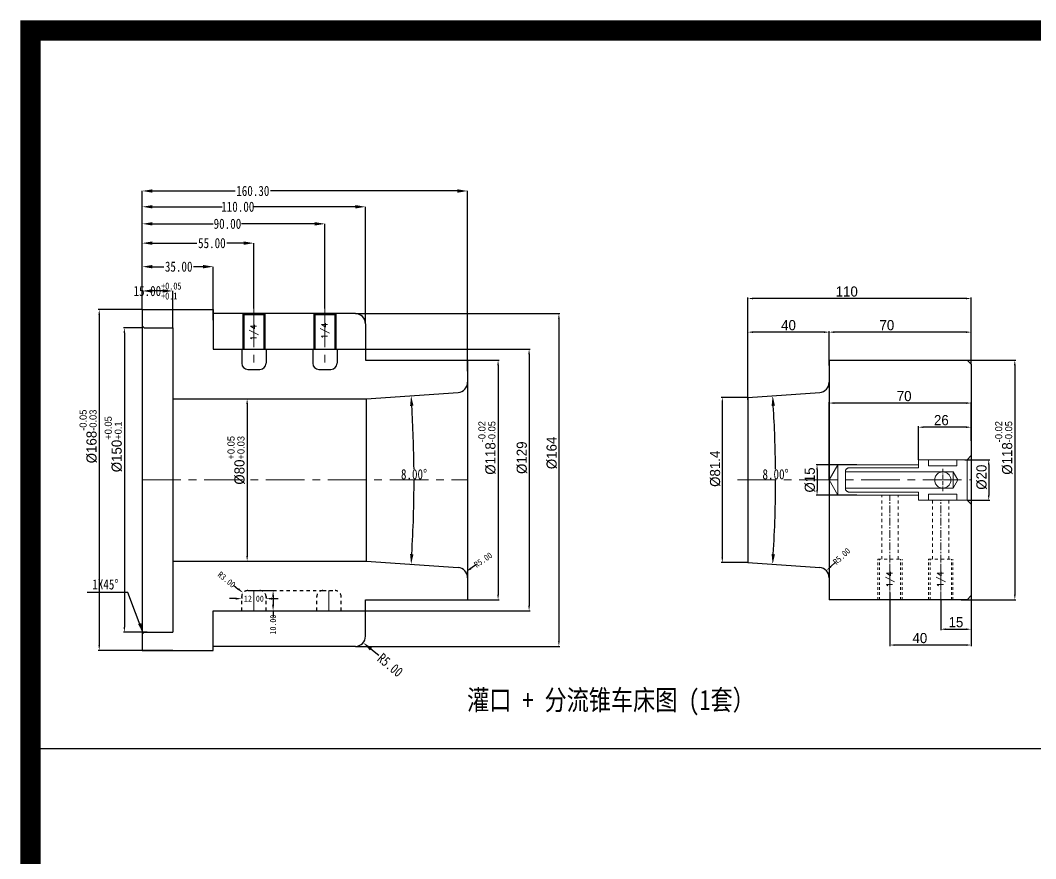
# Model space of a CAD drawing. Header units: millimetres. Extents: x 1937 to 4271, y -9032 to 1737.
# Drawn here: x 2487 to 2987, y 871 to 1284 of the extents above; entities that cross this region are included whole.
import ezdxf
from ezdxf.enums import TextEntityAlignment as Align

# ---------------------------------------------------------------- set-up
doc = ezdxf.new("R2010")
doc.units = ezdxf.units.MM
doc.header["$LTSCALE"] = 16.335
doc.header["$PDMODE"] = 3
doc.header["$PDSIZE"] = 0.3125
for name, pattern in [('CENTER', [0.6, 0.375, -0.075, 0.075, -0.075]), ('HIDDEN', [0.2, 0.1, -0.1]), ('HIDDENX2', [0.75, 0.5, -0.25])]:
    doc.linetypes.add(name, pattern=pattern)
doc.layers.get('0').update_dxf_attribs({"linetype": 'CONTINUOUS'})
doc.layers.get('Defpoints').update_dxf_attribs({"linetype": 'CONTINUOUS'})
for name, color, linetype, lineweight in [('cool', 153, 'HIDDEN', 9), ('moldbase', 7, 'CONTINUOUS', 20), ('screw', 33, 'CONTINUOUS', 13), ('虚线', 6, 'HIDDENX2', 13)]:
    doc.layers.add(name, color=color, linetype=linetype, lineweight=lineweight)
doc.layers.add('DEFAULT_2', color=8, linetype='HIDDEN')
doc.styles.add('frame', font='PMingLiU.ttf')
doc.styles.get("Standard").update_dxf_attribs({"font": 'txt', "width": 0.8})
doc.styles.add('TXT', font='txt.shx', dxfattribs={"bigfont": 'gbcbig.shx'})
doc.dimstyles.new('ISO-25', dxfattribs={"dimtxt": 3.5, "dimasz": 2.5, "dimexe": 0.5, "dimexo": 0, "dimtad": 1, "dimdsep": 46, "dimtxsty": 'frame', "dimcen": 0.09, "dimclrd": 256, "dimclre": 256, "dimclrt": 256, "dimadec": 0, "dimazin": 0, "dimtfac": 1, "dimtmove": 0, "dimatfit": 3, "dimfxl": 0, "dimarcsym": 0})
doc.dimstyles.get("Standard").update_dxf_attribs({"dimtxt": 0.15625, "dimasz": 0.1875, "dimexe": 0.125, "dimexo": 0.0625, "dimtad": 0, "dimtih": 1, "dimtoh": 1, "dimdsep": 46, "dimtxsty": 'Standard', "dimcen": 0.09, "dimadec": 0, "dimazin": 0, "dimtp": 0.01, "dimtm": 0.01, "dimtfac": 1, "dimtofl": 0, "dimtmove": 0, "dimatfit": 3, "dimfxl": 0, "dimtolj": 1, "dimarcsym": 0})
doc.dimstyles.new('STANDARD$0', dxfattribs={"dimscale": 2, "dimtxt": 3, "dimasz": 3, "dimexe": 1.25, "dimexo": 0.625, "dimgap": 0.5, "dimtad": 0, "dimdsep": 46, "dimlunit": 6, "dimtxsty": 'Standard', "dimblk": 'CLOSEDBLANK', "dimcen": 0, "dimclrt": 2, "dimazin": 2, "dimtfac": 2, "dimtmove": 1, "dimatfit": 3, "dimfxl": 0, "dimtolj": 1, "dimtzin": 0, "dimarcsym": 0})

# ---------------------------------------------------------------- blocks, each defined once
blk = doc.blocks.new('*D289')
at = {"lineweight": -2}
for p, q in [((2706.98, 1116.59), (2722.51, 1116.59)), ((2722.01, 1114.09), (2722.01, 1001.09)), ((2706.98, 998.59), (2722.51, 998.59))]:
    blk.add_line(p, q, dxfattribs=at)
for points in [[(2721.59, 1114.09), (2722.43, 1114.09), (2722.01, 1116.59)], [(2721.59, 1001.09), (2722.43, 1001.09), (2722.01, 998.59)]]:
    blk.add_solid(points)
at = {"layer": 'Defpoints', "color": 0}
for p in [(2706.98, 1116.59), (2706.98, 998.59), (2722.01, 998.59)]:
    blk.add_point(p, dxfattribs=at)
at = {"lineweight": 0, "insert": (2716.6, 1073.4), "char_height": 5, "attachment_point": 5, "rotation": 90, "style": 'frame'}
blk.add_mtext('%%C118{\\H0.7x;\\S-0.02^ -0.05;}', dxfattribs=at)
blk = doc.blocks.new('*D290')
at = {"lineweight": -2}
for p, q in [((2577.78, 1097.59), (2598.85, 1097.59)), ((2598.35, 1095.09), (2598.35, 1020.09)), ((2577.78, 1017.59), (2598.85, 1017.59))]:
    blk.add_line(p, q, dxfattribs=at)
for points in [[(2597.94, 1095.09), (2598.77, 1095.09), (2598.35, 1097.59)], [(2597.94, 1020.09), (2598.77, 1020.09), (2598.35, 1017.59)]]:
    blk.add_solid(points)
at = {"layer": 'Defpoints', "color": 0}
for p in [(2577.78, 1097.59), (2577.78, 1017.59), (2598.35, 1017.59)]:
    blk.add_point(p, dxfattribs=at)
at = {"lineweight": 0, "insert": (2592.95, 1067.27), "char_height": 5, "attachment_point": 5, "rotation": 90, "style": 'frame'}
blk.add_mtext('%%C80{\\H0.7x;\\S+0.05^ +0.03;}', dxfattribs=at)
blk = doc.blocks.new('*D314')
at = {"color": 4, "lineweight": -2}
for start, end in [(0.50798, 3.51904), (356.48096, 0.02702)]:
    blk.add_arc((2084.95, 1057.59), 595.65, start, end, dxfattribs=at)
at = {"color": 4}
for points in [[(2678.64, 1094.09), (2680.31, 1094.2), (2679.15, 1099.14)], [(2680.31, 1020.97), (2678.64, 1021.08), (2679.15, 1016.04)]]:
    blk.add_solid(points, dxfattribs=at)
at = {"layer": 'Defpoints', "color": 0}
for p in [(2702.33, 1100.76), (2656.98, 1097.59), (2680.44, 1043.73), (2656.98, 1017.59), (2702.33, 1014.42)]:
    blk.add_point(p, dxfattribs=at)
at = {"color": 6, "insert": (2680.59, 1060.37), "char_height": 5, "attachment_point": 5}
blk.add_mtext('\\A1;8.00°', dxfattribs=at)
blk = doc.blocks.new('*D291')
at = {"color": 4, "lineweight": -2}
for p, q in [((2546.68, 1141.59), (2546.68, 1162.72)), ((2551.68, 1162.72), (2557.28, 1162.72)), ((2576.68, 1162.72), (2571.95, 1162.72)), ((2581.68, 1136.39), (2581.68, 1162.72))]:
    blk.add_line(p, q, dxfattribs=at)
at = {"color": 4}
for points in [[(2551.68, 1163.55), (2551.68, 1161.88), (2546.68, 1162.72)], [(2576.68, 1163.55), (2576.68, 1161.88), (2581.68, 1162.72)]]:
    blk.add_solid(points, dxfattribs=at)
at = {"layer": 'Defpoints', "color": 0}
for p in [(2581.68, 1162.72), (2546.68, 1141.59), (2581.68, 1136.39)]:
    blk.add_point(p, dxfattribs=at)
at = {"color": 6, "insert": (2564.62, 1162.72), "char_height": 5, "attachment_point": 5}
blk.add_mtext('\\A1;35.00', dxfattribs=at)
blk = doc.blocks.new('*D315')
at = {"color": 4, "lineweight": -2}
for p, q in [((2546.68, 1141.59), (2546.68, 1174.32)), ((2551.68, 1174.32), (2573.63, 1174.32)), ((2596.68, 1174.32), (2588.3, 1174.32)), ((2601.68, 1142.09), (2601.68, 1174.32))]:
    blk.add_line(p, q, dxfattribs=at)
at = {"color": 4}
for points in [[(2551.68, 1175.16), (2551.68, 1173.49), (2546.68, 1174.32)], [(2596.68, 1175.16), (2596.68, 1173.49), (2601.68, 1174.32)]]:
    blk.add_solid(points, dxfattribs=at)
at = {"layer": 'Defpoints', "color": 0}
for p in [(2601.68, 1174.32), (2546.68, 1141.59), (2601.68, 1142.09)]:
    blk.add_point(p, dxfattribs=at)
at = {"color": 6, "insert": (2580.97, 1174.32), "char_height": 5, "attachment_point": 5}
blk.add_mtext('\\A1;55.00', dxfattribs=at)
blk = doc.blocks.new('*D316')
at = {"color": 4, "lineweight": -2}
for p, q in [((2546.68, 1141.59), (2546.68, 1183.84)), ((2551.68, 1183.84), (2581.64, 1183.84)), ((2631.68, 1183.84), (2595.64, 1183.84)), ((2636.68, 1142.09), (2636.68, 1183.84))]:
    blk.add_line(p, q, dxfattribs=at)
at = {"color": 4}
for points in [[(2551.68, 1184.68), (2551.68, 1183.01), (2546.68, 1183.84)], [(2631.68, 1184.68), (2631.68, 1183.01), (2636.68, 1183.84)]]:
    blk.add_solid(points, dxfattribs=at)
at = {"layer": 'Defpoints', "color": 0}
for p in [(2636.68, 1183.84), (2546.68, 1141.59), (2636.68, 1142.09)]:
    blk.add_point(p, dxfattribs=at)
at = {"color": 6, "insert": (2588.64, 1183.84), "char_height": 5, "attachment_point": 5}
blk.add_mtext('\\A1;90.00', dxfattribs=at)
blk = doc.blocks.new('*D317')
at = {"color": 4, "lineweight": -2}
for p, q in [((2546.68, 1141.59), (2546.68, 1192.24)), ((2551.68, 1192.24), (2586.07, 1192.24)), ((2651.68, 1192.24), (2601.4, 1192.24)), ((2656.68, 1134.59), (2656.68, 1192.24))]:
    blk.add_line(p, q, dxfattribs=at)
at = {"color": 4}
for points in [[(2551.68, 1193.08), (2551.68, 1191.41), (2546.68, 1192.24)], [(2651.68, 1193.08), (2651.68, 1191.41), (2656.68, 1192.24)]]:
    blk.add_solid(points, dxfattribs=at)
at = {"layer": 'Defpoints', "color": 0}
for p in [(2656.68, 1192.24), (2546.68, 1141.59), (2656.68, 1134.59)]:
    blk.add_point(p, dxfattribs=at)
at = {"color": 6, "insert": (2593.74, 1192.24), "char_height": 5, "attachment_point": 5}
blk.add_mtext('\\A1;110.00', dxfattribs=at)
blk = doc.blocks.new('*D318')
at = {"color": 4, "lineweight": -2}
for p, q in [((2546.68, 1141.59), (2546.68, 1200.03)), ((2551.68, 1200.03), (2592.48, 1200.03)), ((2701.98, 1200.03), (2609.81, 1200.03)), ((2706.98, 1111.29), (2706.98, 1200.03))]:
    blk.add_line(p, q, dxfattribs=at)
at = {"color": 4}
for points in [[(2551.68, 1200.86), (2551.68, 1199.19), (2546.68, 1200.03)], [(2701.98, 1200.86), (2701.98, 1199.19), (2706.98, 1200.03)]]:
    blk.add_solid(points, dxfattribs=at)
at = {"layer": 'Defpoints', "color": 0}
for p in [(2706.98, 1200.03), (2546.68, 1141.59), (2706.98, 1111.29)]:
    blk.add_point(p, dxfattribs=at)
at = {"color": 6, "insert": (2601.15, 1200.03), "char_height": 5, "attachment_point": 5}
blk.add_mtext('\\A1;160.30', dxfattribs=at)
blk = doc.blocks.new('*D294')
at = {"lineweight": -2}
for p, q in [((2885.12, 1114.09), (2885.12, 1130.96)), ((2955.12, 1119.59), (2955.12, 1130.96)), ((2952.62, 1130.46), (2887.62, 1130.46))]:
    blk.add_line(p, q, dxfattribs=at)
for points in [[(2887.62, 1130.87), (2887.62, 1130.04), (2885.12, 1130.46)], [(2952.62, 1130.87), (2952.62, 1130.04), (2955.12, 1130.46)]]:
    blk.add_solid(points)
at = {"layer": 'Defpoints', "color": 0}
for p in [(2885.12, 1130.46), (2955.12, 1119.59), (2885.12, 1114.09)]:
    blk.add_point(p, dxfattribs=at)
at = {"lineweight": 0, "insert": (2913.58, 1133.86), "char_height": 5, "attachment_point": 5, "style": 'frame'}
blk.add_mtext('70', dxfattribs=at)
blk = doc.blocks.new('*D295')
at = {"lineweight": -2}
for p, q in [((2845.12, 1097.02), (2845.12, 1147.53)), ((2952.62, 1147.03), (2847.62, 1147.03)), ((2955.12, 1114.59), (2955.12, 1147.53))]:
    blk.add_line(p, q, dxfattribs=at)
for points in [[(2847.62, 1147.45), (2847.62, 1146.62), (2845.12, 1147.03)], [(2952.62, 1147.45), (2952.62, 1146.62), (2955.12, 1147.03)]]:
    blk.add_solid(points)
at = {"layer": 'Defpoints', "color": 0}
for p in [(2845.12, 1147.03), (2955.12, 1114.59), (2845.12, 1097.02)]:
    blk.add_point(p, dxfattribs=at)
at = {"lineweight": 0, "insert": (2893.82, 1150.44), "char_height": 5, "attachment_point": 5, "style": 'frame'}
blk.add_mtext('110', dxfattribs=at)
blk = doc.blocks.new('*D296')
at = {"lineweight": -2}
for p, q in [((2845.12, 1097.02), (2845.12, 1130.96)), ((2885.12, 1114.48), (2885.12, 1130.96)), ((2882.62, 1130.46), (2847.62, 1130.46))]:
    blk.add_line(p, q, dxfattribs=at)
for points in [[(2847.62, 1130.87), (2847.62, 1130.04), (2845.12, 1130.46)], [(2882.62, 1130.87), (2882.62, 1130.04), (2885.12, 1130.46)]]:
    blk.add_solid(points)
at = {"layer": 'Defpoints', "color": 0}
for p in [(2845.12, 1130.46), (2885.12, 1114.48), (2845.12, 1097.02)]:
    blk.add_point(p, dxfattribs=at)
at = {"lineweight": 0, "insert": (2865.12, 1133.86), "char_height": 5, "attachment_point": 5, "style": 'frame'}
blk.add_mtext('40', dxfattribs=at)
blk = doc.blocks.new('*D297')
at = {"lineweight": -2}
for p, q in [((2953.12, 1116.59), (2977.13, 1116.59)), ((2976.63, 1114.09), (2976.63, 1001.09)), ((2950.12, 998.59), (2977.13, 998.59))]:
    blk.add_line(p, q, dxfattribs=at)
for points in [[(2976.21, 1114.09), (2977.05, 1114.09), (2976.63, 1116.59)], [(2976.21, 1001.09), (2977.05, 1001.09), (2976.63, 998.59)]]:
    blk.add_solid(points)
at = {"layer": 'Defpoints', "color": 0}
for p in [(2953.12, 1116.59), (2950.12, 998.59), (2976.63, 998.59)]:
    blk.add_point(p, dxfattribs=at)
at = {"lineweight": 0, "insert": (2971.22, 1073.4), "char_height": 5, "attachment_point": 5, "rotation": 90, "style": 'frame'}
blk.add_mtext('%%C118{\\H0.7x;\\S-0.02^ -0.05;}', dxfattribs=at)
blk = doc.blocks.new('*D298')
at = {"lineweight": -2}
for p, q in [((2955.12, 1002.55), (2955.12, 983.53)), ((2940.12, 998.59), (2940.12, 983.53)), ((2942.62, 984.03), (2952.62, 984.03))]:
    blk.add_line(p, q, dxfattribs=at)
for points in [[(2942.62, 984.44), (2942.62, 983.61), (2940.12, 984.03)], [(2952.62, 984.44), (2952.62, 983.61), (2955.12, 984.03)]]:
    blk.add_solid(points)
at = {"layer": 'Defpoints', "color": 0}
for p in [(2955.12, 1002.55), (2940.12, 998.59), (2955.12, 984.03)]:
    blk.add_point(p, dxfattribs=at)
at = {"lineweight": 0, "insert": (2947.62, 987.48), "char_height": 5, "attachment_point": 5, "style": 'frame'}
blk.add_mtext('15', dxfattribs=at)
blk = doc.blocks.new('*D299')
at = {"lineweight": -2}
for p, q in [((2915.12, 1002.09), (2915.12, 975.74)), ((2955.12, 1004.91), (2955.12, 975.74)), ((2952.62, 976.24), (2917.62, 976.24))]:
    blk.add_line(p, q, dxfattribs=at)
for points in [[(2917.62, 976.65), (2917.62, 975.82), (2915.12, 976.24)], [(2952.62, 976.65), (2952.62, 975.82), (2955.12, 976.24)]]:
    blk.add_solid(points)
at = {"layer": 'Defpoints', "color": 0}
for p in [(2915.12, 1002.09), (2955.12, 1004.91), (2915.12, 976.24)]:
    blk.add_point(p, dxfattribs=at)
at = {"lineweight": 0, "insert": (2929.85, 979.64), "char_height": 5, "attachment_point": 5, "style": 'frame'}
blk.add_mtext('40', dxfattribs=at)
blk = doc.blocks.new('*D329')
at = {"lineweight": -2}
for p, q in [((2845.12, 1098.29), (2832, 1098.29)), ((2832.5, 1095.79), (2832.5, 1019.39)), ((2845.12, 1016.89), (2832, 1016.89))]:
    blk.add_line(p, q, dxfattribs=at)
for points in [[(2832.09, 1095.79), (2832.92, 1095.79), (2832.5, 1098.29)], [(2832.09, 1019.39), (2832.92, 1019.39), (2832.5, 1016.89)]]:
    blk.add_solid(points)
at = {"layer": 'Defpoints', "color": 0}
for p in [(2845.12, 1098.29), (2832.5, 1016.89), (2845.12, 1016.89)]:
    blk.add_point(p, dxfattribs=at)
at = {"lineweight": 0, "insert": (2829.01, 1063.1), "char_height": 5, "attachment_point": 5, "rotation": 90, "style": 'frame'}
blk.add_mtext('%%c81.4', dxfattribs=at)
blk = doc.blocks.new('*D330')
at = {"color": 4, "lineweight": -2}
for start, end in [(0.50798, 3.51904), (356.48096, 0.02702)]:
    blk.add_arc((2263.1, 1057.59), 595.65, start, end, dxfattribs=at)
at = {"color": 4}
for points in [[(2856.79, 1094.09), (2858.45, 1094.2), (2857.29, 1099.14)], [(2858.45, 1020.97), (2856.79, 1021.08), (2857.29, 1016.04)]]:
    blk.add_solid(points, dxfattribs=at)
at = {"layer": 'Defpoints', "color": 0}
for p in [(2880.47, 1100.76), (2845.12, 1098.29), (2858.58, 1043.73), (2845.12, 1016.89), (2880.47, 1014.42)]:
    blk.add_point(p, dxfattribs=at)
at = {"color": 6, "insert": (2858.74, 1060.37), "char_height": 5, "attachment_point": 5}
blk.add_mtext('\\A1;8.00°', dxfattribs=at)
blk = doc.blocks.new('*D331')
at = {"color": 3, "lineweight": -2}
blk.add_line((2888.12, 1016.98), (2885.94, 1014.92), dxfattribs=at)
at = {"color": 3}
blk.add_solid([(2885.6, 1015.29), (2886.28, 1014.56), (2883.76, 1012.86)], dxfattribs=at)
at = {"layer": 'Defpoints', "color": 0}
for p in [(2883.76, 1012.86), (2880.12, 1009.43)]:
    blk.add_point(p, dxfattribs=at)
at = {"color": 6, "insert": (2891.32, 1020), "char_height": 3, "attachment_point": 5, "rotation": 43.3658}
blk.add_mtext('\\A1;R5.00', dxfattribs=at)
blk = doc.blocks.new('*D332')
at = {"color": 3, "lineweight": -2}
blk.add_line((2711.02, 1015.69), (2708.56, 1013.98), dxfattribs=at)
at = {"color": 3}
blk.add_solid([(2708.27, 1014.39), (2708.84, 1013.57), (2706.09, 1012.27)], dxfattribs=at)
at = {"layer": 'Defpoints', "color": 0}
for p in [(2706.09, 1012.27), (2701.98, 1009.43)]:
    blk.add_point(p, dxfattribs=at)
at = {"color": 6, "insert": (2714.64, 1018.19), "char_height": 3, "attachment_point": 5, "rotation": 34.6629}
blk.add_mtext('\\A1;R5.00', dxfattribs=at)
blk = doc.blocks.new('*D333')
at = {"lineweight": -2}
for p, q in [((2952.04, 1067.59), (2964.27, 1067.59)), ((2963.77, 1065.09), (2963.77, 1050.09)), ((2953.12, 1047.59), (2964.27, 1047.59))]:
    blk.add_line(p, q, dxfattribs=at)
for points in [[(2963.36, 1065.09), (2964.19, 1065.09), (2963.77, 1067.59)], [(2963.36, 1050.09), (2964.19, 1050.09), (2963.77, 1047.59)]]:
    blk.add_solid(points)
at = {"layer": 'Defpoints', "color": 0}
for p in [(2952.04, 1067.59), (2953.12, 1047.59), (2963.77, 1047.59)]:
    blk.add_point(p, dxfattribs=at)
at = {"lineweight": 0, "insert": (2960.28, 1058.97), "char_height": 5, "attachment_point": 5, "rotation": 90, "style": 'frame'}
blk.add_mtext('%%c20', dxfattribs=at)
blk = doc.blocks.new('*D334')
at = {"lineweight": -2}
for p, q in [((2929.12, 1067.59), (2929.12, 1084.1)), ((2952.62, 1083.6), (2931.62, 1083.6)), ((2955.12, 1076.86), (2955.12, 1084.1))]:
    blk.add_line(p, q, dxfattribs=at)
for points in [[(2931.62, 1084.02), (2931.62, 1083.19), (2929.12, 1083.6)], [(2952.62, 1084.02), (2952.62, 1083.19), (2955.12, 1083.6)]]:
    blk.add_solid(points)
at = {"layer": 'Defpoints', "color": 0}
for p in [(2929.12, 1083.6), (2955.12, 1076.86), (2929.12, 1067.59)]:
    blk.add_point(p, dxfattribs=at)
at = {"lineweight": 0, "insert": (2940.44, 1087.05), "char_height": 5, "attachment_point": 5, "style": 'frame'}
blk.add_mtext('26', dxfattribs=at)
blk = doc.blocks.new('*D335')
at = {"lineweight": -2}
for p, q in [((2885.12, 1057.59), (2885.12, 1096)), ((2955.12, 1076.86), (2955.12, 1096)), ((2952.62, 1095.5), (2887.62, 1095.5))]:
    blk.add_line(p, q, dxfattribs=at)
for points in [[(2887.62, 1095.92), (2887.62, 1095.08), (2885.12, 1095.5)], [(2952.62, 1095.92), (2952.62, 1095.08), (2955.12, 1095.5)]]:
    blk.add_solid(points)
at = {"layer": 'Defpoints', "color": 0}
for p in [(2885.12, 1095.5), (2955.12, 1076.86), (2885.12, 1057.59)]:
    blk.add_point(p, dxfattribs=at)
at = {"lineweight": 0, "insert": (2922.12, 1098.91), "char_height": 5, "attachment_point": 5, "style": 'frame'}
blk.add_mtext('70', dxfattribs=at)
blk = doc.blocks.new('*D336')
at = {"lineweight": -2}
for p, q in [((2898.76, 1065.09), (2878.69, 1065.09)), ((2879.19, 1062.59), (2879.19, 1052.59)), ((2898.76, 1050.09), (2878.69, 1050.09))]:
    blk.add_line(p, q, dxfattribs=at)
for points in [[(2878.77, 1062.59), (2879.61, 1062.59), (2879.19, 1065.09)], [(2878.77, 1052.59), (2879.61, 1052.59), (2879.19, 1050.09)]]:
    blk.add_solid(points)
at = {"layer": 'Defpoints', "color": 0}
for p in [(2898.76, 1065.09), (2879.19, 1050.09), (2898.76, 1050.09)]:
    blk.add_point(p, dxfattribs=at)
at = {"lineweight": 0, "insert": (2875.69, 1057.59), "char_height": 5, "attachment_point": 5, "rotation": 90, "style": 'frame'}
blk.add_mtext('%%c15', dxfattribs=at)
blk = doc.blocks.new('*D300')
at = {"lineweight": -2}
for p, q in [((2546.68, 1141.59), (2524.97, 1141.59)), ((2525.47, 1139.09), (2525.47, 976.09)), ((2561.68, 973.59), (2524.97, 973.59))]:
    blk.add_line(p, q, dxfattribs=at)
for points in [[(2525.05, 1139.09), (2525.88, 1139.09), (2525.47, 1141.59)], [(2525.05, 976.09), (2525.88, 976.09), (2525.47, 973.59)]]:
    blk.add_solid(points)
at = {"layer": 'Defpoints', "color": 0}
for p in [(2546.68, 1141.59), (2525.47, 973.59), (2561.68, 973.59)]:
    blk.add_point(p, dxfattribs=at)
at = {"lineweight": 0, "insert": (2520.06, 1079.04), "char_height": 5, "attachment_point": 5, "rotation": 90, "style": 'frame'}
blk.add_mtext('%%C168{\\H0.7x;\\S-0.05^ -0.03;}', dxfattribs=at)
blk = doc.blocks.new('*D301')
at = {"color": 3, "linetype": 'Continuous', "lineweight": -2}
for p, q in [((2592.68, 999.09), (2589.68, 999.09)), ((2595.68, 999.59), (2595.68, 999.09)), ((2607.68, 1000.09), (2607.68, 999.09)), ((2610.68, 999.09), (2613.68, 999.09))]:
    blk.add_line(p, q, dxfattribs=at)
at = {"color": 3}
for points in [[(2592.68, 999.59), (2592.68, 998.59), (2595.68, 999.09)], [(2610.68, 999.59), (2610.68, 998.59), (2607.68, 999.09)]]:
    blk.add_solid(points, dxfattribs=at)
at = {"layer": 'Defpoints', "color": 0}
for p in [(2595.68, 999.59), (2595.68, 999.09), (2607.68, 1000.09)]:
    blk.add_point(p, dxfattribs=at)
at = {"color": 6, "insert": (2601.68, 999.09), "char_height": 3, "attachment_point": 5}
blk.add_mtext('\\A1;12.00', dxfattribs=at)
blk = doc.blocks.new('*D337')
at = {"color": 3, "linetype": 'Continuous', "lineweight": -2}
for p, q in [((2599.84, 1003.09), (2611.15, 1003.09)), ((2611.15, 1000.09), (2611.15, 996.09)), ((2599.84, 993.09), (2611.15, 993.09)), ((2611.15, 993.09), (2611.15, 990.09))]:
    blk.add_line(p, q, dxfattribs=at)
at = {"color": 3}
for points in [[(2610.65, 1000.09), (2611.65, 1000.09), (2611.15, 1003.09)], [(2610.65, 996.09), (2611.65, 996.09), (2611.15, 993.09)]]:
    blk.add_solid(points, dxfattribs=at)
at = {"layer": 'Defpoints', "color": 0}
for p in [(2599.84, 1003.09), (2599.84, 993.09), (2611.15, 993.09)]:
    blk.add_point(p, dxfattribs=at)
at = {"color": 6, "insert": (2611.15, 986.29), "char_height": 3, "attachment_point": 5, "rotation": 90}
blk.add_mtext('\\A1;10.00', dxfattribs=at)
blk = doc.blocks.new('*D338')
at = {"color": 3, "linetype": 'Continuous', "lineweight": -2}
blk.add_line((2591.66, 1005.73), (2594, 1003.85), dxfattribs=at)
at = {"color": 3}
blk.add_solid([(2594.32, 1004.24), (2593.69, 1003.46), (2596.34, 1001.97)], dxfattribs=at)
at = {"layer": 'Defpoints', "color": 0}
for p in [(2596.34, 1001.97), (2598.68, 1000.09)]:
    blk.add_point(p, dxfattribs=at)
at = {"color": 6, "insert": (2588.24, 1008.49), "char_height": 3, "attachment_point": 5, "rotation": 321.1797}
blk.add_mtext('\\A1;R3.00', dxfattribs=at)
blk = doc.blocks.new('*D339')
at = {"lineweight": -2}
for p, q in [((2651.68, 1139.59), (2752.47, 1139.59)), ((2751.97, 1137.09), (2751.97, 978.09)), ((2651.68, 975.59), (2752.47, 975.59))]:
    blk.add_line(p, q, dxfattribs=at)
for points in [[(2751.55, 1137.09), (2752.39, 1137.09), (2751.97, 1139.59)], [(2751.55, 978.09), (2752.39, 978.09), (2751.97, 975.59)]]:
    blk.add_solid(points)
at = {"layer": 'Defpoints', "color": 0}
for p in [(2651.68, 1139.59), (2651.68, 975.59), (2751.97, 975.59)]:
    blk.add_point(p, dxfattribs=at)
at = {"lineweight": 0, "insert": (2748.47, 1070.92), "char_height": 5, "attachment_point": 5, "rotation": 90, "style": 'frame'}
blk.add_mtext('%%c164', dxfattribs=at)
blk = doc.blocks.new('*D302')
at = {"lineweight": -2}
for p, q in [((2546.68, 1132.59), (2537.35, 1132.59)), ((2537.85, 1130.09), (2537.85, 985.09)), ((2549.04, 982.59), (2537.35, 982.59))]:
    blk.add_line(p, q, dxfattribs=at)
for points in [[(2537.44, 1130.09), (2538.27, 1130.09), (2537.85, 1132.59)], [(2537.44, 985.09), (2538.27, 985.09), (2537.85, 982.59)]]:
    blk.add_solid(points)
at = {"layer": 'Defpoints', "color": 0}
for p in [(2546.68, 1132.59), (2537.85, 982.59), (2549.04, 982.59)]:
    blk.add_point(p, dxfattribs=at)
at = {"lineweight": 0, "insert": (2532.45, 1075.21), "char_height": 5, "attachment_point": 5, "rotation": 90, "style": 'frame'}
blk.add_mtext('%%C150{\\H0.7x;\\S+0.05^ +0.1;}', dxfattribs=at)
blk = doc.blocks.new('*D340')
at = {"lineweight": -2}
for p, q in [((2656.68, 1122.09), (2737.78, 1122.09)), ((2737.28, 1119.59), (2737.28, 995.59)), ((2656.68, 993.09), (2737.78, 993.09))]:
    blk.add_line(p, q, dxfattribs=at)
for points in [[(2736.86, 1119.59), (2737.7, 1119.59), (2737.28, 1122.09)], [(2736.86, 995.59), (2737.7, 995.59), (2737.28, 993.09)]]:
    blk.add_solid(points)
at = {"layer": 'Defpoints', "color": 0}
for p in [(2656.68, 1122.09), (2656.68, 993.09), (2737.28, 993.09)]:
    blk.add_point(p, dxfattribs=at)
at = {"lineweight": 0, "insert": (2733.75, 1068.57), "char_height": 5, "attachment_point": 5, "rotation": 90, "style": 'frame'}
blk.add_mtext('%%c129', dxfattribs=at)
blk = doc.blocks.new('*D341')
at = {"color": 4, "lineweight": -2}
blk.add_line((2663.23, 971.02), (2659.38, 974.21), dxfattribs=at)
at = {"color": 4}
blk.add_solid([(2659.91, 974.85), (2658.85, 973.57), (2655.53, 977.4)], dxfattribs=at)
at = {"layer": 'Defpoints', "color": 0}
for p in [(2651.68, 980.59), (2655.53, 977.4)]:
    blk.add_point(p, dxfattribs=at)
at = {"color": 6, "insert": (2668.87, 966.34), "char_height": 5, "attachment_point": 5, "rotation": 320.3552}
blk.add_mtext('\\A1;R5.00', dxfattribs=at)
blk = doc.blocks.new('*D342')
at = {"color": 4, "lineweight": -2}
for p, q in [((2546.68, 1145.58), (2546.68, 1150.75)), ((2556.68, 1150.75), (2551.68, 1150.75)), ((2561.68, 1132.59), (2561.68, 1150.75))]:
    blk.add_line(p, q, dxfattribs=at)
at = {"color": 4}
for points in [[(2551.68, 1151.58), (2551.68, 1149.92), (2546.68, 1150.75)], [(2556.68, 1151.58), (2556.68, 1149.92), (2561.68, 1150.75)]]:
    blk.add_solid(points, dxfattribs=at)
at = {"layer": 'Defpoints', "color": 0}
for p in [(2546.68, 1150.75), (2546.68, 1145.58), (2561.68, 1132.59)]:
    blk.add_point(p, dxfattribs=at)
at = {"color": 6, "insert": (2554.18, 1150.75), "char_height": 5, "attachment_point": 5}
blk.add_mtext('\\A1;15.00{\\H0.7x;\\S+0.05^ +0.1;}', dxfattribs=at)

msp = doc.modelspace()

# ---------------------------------------------------------------- linework, layer by layer
for p, q in [((2546.677, 1141.588), (2581.677, 1141.588)), ((2546.677, 1141.588), (2546.677, 981.588)), ((2581.677, 1141.588), (2581.677, 1122.088)), ((2651.677, 1139.588), (2581.677, 1139.588)), ((2596.277, 1139.588), (2596.277, 1122.088)), ((2596.277, 1139.588), (2596.777, 1139.088)), ((2596.777, 1139.088), (2596.777, 1122.088)), ((2596.777, 1139.088), (2606.577, 1139.088)), ((2607.077, 1139.588), (2606.577, 1139.088)), ((2606.577, 1139.088), (2606.577, 1122.088)), ((2607.077, 1139.588), (2607.077, 1122.088)), ((2631.277, 1139.588), (2631.277, 1122.088)), ((2631.277, 1139.588), (2631.777, 1139.088)), ((2631.777, 1139.088), (2631.777, 1122.088)), ((2631.777, 1139.088), (2641.577, 1139.088)), ((2642.077, 1139.588), (2641.577, 1139.088)), ((2641.577, 1139.088), (2641.577, 1122.088)), ((2642.077, 1139.588), (2642.077, 1122.088)), ((2547.677, 1132.588), (2546.677, 1133.588)), ((2547.677, 1132.588), (2561.677, 1132.588)), ((2561.677, 1132.588), (2561.677, 982.588)), ((2656.677, 1134.588), (2656.677, 1116.588)), ((2581.677, 1122.088), (2656.677, 1122.088)), ((2595.677, 1122.088), (2595.677, 1115.088)), ((2607.677, 1122.088), (2607.677, 1115.088)), ((2630.677, 1122.088), (2630.677, 1115.088)), ((2642.677, 1122.088), (2642.677, 1115.088)), ((2656.677, 1116.588), (2706.977, 1116.588)), ((2706.977, 1116.588), (2706.977, 998.588)), ((2885.125, 1116.588), (2885.124, 998.588)), ((2885.124, 1116.588), (2953.125, 1116.588)), ((2953.124, 1116.588), (2955.124, 1114.588)), ((2598.677, 1112.088), (2604.677, 1112.088)), ((2633.677, 1112.088), (2639.677, 1112.088)), ((2955.124, 1114.588), (2955.124, 1000.588)), ((2656.977, 1097.588), (2702.325, 1100.759)), ((2845.125, 1098.288), (2880.473, 1100.759)), ((2561.677, 1097.588), (2656.977, 1097.588)), ((2656.977, 1097.588), (2656.977, 1017.588)), ((2845.125, 1098.288), (2845.124, 1016.889)), ((2561.677, 1017.588), (2656.977, 1017.588)), ((2656.977, 1017.588), (2702.325, 1014.417)), ((2845.124, 1016.889), (2880.473, 1014.417)), ((2656.677, 998.588), (2706.977, 998.588)), ((2656.677, 980.588), (2656.677, 998.588)), ((2953.124, 998.588), (2885.124, 998.588)), ((2953.124, 998.588), (2955.124, 1000.588)), ((2581.677, 993.088), (2656.677, 993.088)), ((2581.677, 973.588), (2581.677, 993.088)), ((2547.677, 982.588), (2546.677, 981.588)), ((2546.677, 981.588), (2546.677, 973.588)), ((2547.677, 982.588), (2561.677, 982.588)), ((2546.677, 973.588), (2581.677, 973.588)), ((2651.677, 975.588), (2581.677, 975.588)), ((2491.584, 925.273), (3460.241, 925.273))]:
    msp.add_line(p, q)
at = {"const_width": 10}
msp.add_lwpolyline([(3460.241, 462.694), (2491.584, 462.694), (2491.584, 1279.154), (3460.241, 1279.154)], close=True, dxfattribs=at)
for centre, radius, start, end in [((2651.677, 1134.588), 5, 0, 90), ((2598.677, 1115.088), 3, 180, 270), ((2604.677, 1115.088), 3, 270, 0), ((2633.677, 1115.088), 3, 180, 270), ((2639.677, 1115.088), 3, 270, 0), ((2701.977, 1105.747), 5, 274, 360), ((2880.125, 1105.747), 5, 274, 360), ((2701.977, 1009.429), 5, 0, 86), ((2880.125, 1009.429), 5, 0, 86), ((2651.677, 980.588), 5, 270, 0)]:
    msp.add_arc(centre, radius, start, end)
at = {"layer": 'cool', "ltscale": 0.932966}
for p, q in [((2911.124, 1018.588), (2911.124, 1050.088)), ((2919.124, 1018.588), (2919.124, 1050.088)), ((2936.124, 1018.588), (2936.124, 1047.588)), ((2944.124, 1018.588), (2944.124, 1047.588)), ((2909.125, 1018.588), (2921.125, 1018.588)), ((2934.125, 1018.588), (2946.125, 1018.588))]:
    msp.add_line(p, q, dxfattribs=at)
at = {"layer": 'cool', "color": 1, "linetype": 'CENTER', "ltscale": 0.621977}
for p, q in [((2915.124, 998.588), (2915.124, 1050.088)), ((2940.124, 998.588), (2940.124, 1047.588))]:
    msp.add_line(p, q, dxfattribs=at)
at = {"layer": 'DEFAULT_2', "color": 8, "linetype": 'HIDDEN'}
for p, q in [((2598.677, 1003.088), (2604.677, 1003.088)), ((2604.677, 1003.088), (2635.677, 1003.088)), ((2635.677, 1003.088), (2641.677, 1003.088)), ((2595.677, 993.088), (2595.677, 1000.088)), ((2607.677, 993.088), (2607.677, 1000.088)), ((2632.677, 993.088), (2632.677, 1000.088)), ((2644.677, 993.088), (2644.677, 1000.088))]:
    msp.add_line(p, q, dxfattribs=at)
for centre, start, end in [((2598.677, 1000.088), 90, 180), ((2604.677, 1000.088), 0, 90), ((2635.677, 1000.088), 90, 180), ((2641.677, 1000.088), 0, 90)]:
    msp.add_arc(centre, 3, start, end, dxfattribs=at)
at = {"layer": 'moldbase', "color": 1, "linetype": 'CENTER', "ltscale": 3.109887}
for p, q in [((2601.677, 1142.088), (2601.677, 1112.088)), ((2636.677, 1142.088), (2636.677, 1112.088)), ((2546.677, 1057.588), (2706.977, 1057.588)), ((2839.929, 1057.588), (2955.124, 1057.588)), ((2601.677, 993.088), (2601.677, 1003.088)), ((2638.677, 993.088), (2638.677, 1003.088))]:
    msp.add_line(p, q, dxfattribs=at)
at = {"layer": 'screw', "color": 92, "linetype": 'HIDDEN', "ltscale": 0.746373}
for p, q in [((2909.124, 998.588), (2909.125, 1018.588)), ((2921.124, 998.588), (2921.125, 1018.588)), ((2934.124, 998.588), (2934.125, 1018.588)), ((2946.124, 998.588), (2946.125, 1018.588))]:
    msp.add_line(p, q, dxfattribs=at)
at = {"layer": 'screw', "linetype": 'HIDDEN', "ltscale": 0.746373}
for p, q in [((2909.874, 998.588), (2909.875, 1018.588)), ((2920.374, 998.588), (2920.375, 1018.588)), ((2934.874, 998.588), (2934.875, 1018.588)), ((2945.374, 998.588), (2945.375, 1018.588))]:
    msp.add_line(p, q, dxfattribs=at)
at = {"layer": 'screw', "color": 1, "linetype": 'CENTER', "ltscale": 0.466483}
for p, q in [((2915.124, 998.588), (2915.125, 1018.588)), ((2940.124, 998.588), (2940.125, 1018.588))]:
    msp.add_line(p, q, dxfattribs=at)
at = {"layer": '虚线', "ltscale": 10}
for p, q in [((2929.124, 1067.588), (2929.124, 1063.588)), ((2953.124, 1067.588), (2929.124, 1067.588)), ((2934.124, 1067.588), (2934.124, 1064.588)), ((2948.124, 1067.588), (2948.124, 1064.588)), ((2953.124, 1067.588), (2955.124, 1069.588)), ((2953.124, 1067.588), (2953.124, 1047.588)), ((2885.124, 1057.588), (2889.455, 1065.088)), ((2929.124, 1065.088), (2889.455, 1065.088)), ((2889.455, 1065.088), (2889.455, 1050.088)), ((2893.124, 1061.588), (2946.249, 1061.588)), ((2893.124, 1053.588), (2893.124, 1061.588)), ((2929.124, 1063.588), (2895.123, 1063.588)), ((2948.124, 1064.588), (2934.124, 1064.588)), ((2946.247, 1061.588), (2946.229, 1053.592)), ((2948.546, 1057.606), (2946.247, 1061.588)), ((2885.124, 1057.588), (2889.455, 1050.088)), ((2948.546, 1057.606), (2946.226, 1053.588)), ((2893.124, 1053.588), (2946.226, 1053.588)), ((2929.124, 1051.588), (2895.124, 1051.588)), ((2929.124, 1047.588), (2929.124, 1051.588)), ((2929.124, 1050.088), (2889.455, 1050.088)), ((2953.124, 1047.588), (2929.124, 1047.588)), ((2934.124, 1047.588), (2934.124, 1050.588)), ((2948.124, 1050.588), (2934.124, 1050.588)), ((2948.124, 1047.588), (2948.124, 1050.588)), ((2953.124, 1047.588), (2955.124, 1045.588))]:
    msp.add_line(p, q, dxfattribs=at)
at = {"layer": '虚线', "color": 1, "linetype": 'CENTER', "ltscale": 0.310989}
for p, q in [((2941.124, 1052.088), (2941.124, 1063.088)), ((2935.624, 1057.588), (2946.624, 1057.588))]:
    msp.add_line(p, q, dxfattribs=at)
at = {"layer": '虚线', "ltscale": 10}
msp.add_circle((2941.124, 1057.588), 4, dxfattribs=at)
for centre, start, end in [((2895.124, 1061.588), 90, 180), ((2895.124, 1053.588), 180, 270)]:
    msp.add_arc(centre, 2, start, end, dxfattribs=at)

# ---------------------------------------------------------------- texts
at = {"color": 6, "insert": (2522.047, 1008.613), "char_height": 5, "width": 18.00079, "attachment_point": 1}
msp.add_mtext('{\\fSimSun|b0|i0|c134|p2;1X45%%D}', dxfattribs=at)
at = {"insert": (2701.293, 954.153), "char_height": 10, "width": 184.05419, "attachment_point": 1}
msp.add_mtext('{\\fSimSun|b0|i0|c134|p2; 灌口 + 分流锥车床图 (1套）}', dxfattribs=at)
at = {"layer": 'screw', "color": 222, "linetype": 'HIDDEN', "ltscale": 0.746373, "style": 'TXT'}
for rotation, p in [(90, (2601.677, 1130.293)), (90, (2636.677, 1131.075)), (89.99973, (2915.125, 1008.588)), (89.99973, (2940.125, 1008.588))]:
    msp.add_text('1/4', height=3, rotation=rotation, dxfattribs=at).set_placement(p, align=Align.MIDDLE)

# ---------------------------------------------------------------- dimensions: what is measured, and where the dimension line sits
for base, p1, p2, dimstyle, override, picture, middle in [((2706.977, 1200.026), (2546.677, 1141.588), (2706.977, 1111.288), 'Standard', {"dimtxt": 5, "dimasz": 5, "dimexe": 0, "dimexo": 0, "dimgap": 0, "dimtad": 0, "dimzin": 0, "dimcen": 0, "dimclrd": 4, "dimclre": 4, "dimclrt": 6, "dimadec": 2, "dimtol": 0, "dimfxl": 1.25, "dimtzin": 0}, '*D318', (2601.145, 1200.026)), ((2656.677, 1192.244), (2546.677, 1141.588), (2656.677, 1134.588), 'Standard', {"dimtxt": 5, "dimasz": 5, "dimexe": 0, "dimexo": 0, "dimgap": 0, "dimtad": 0, "dimzin": 0, "dimcen": 0, "dimclrd": 4, "dimclre": 4, "dimclrt": 6, "dimadec": 2, "dimtol": 0, "dimfxl": 1.25, "dimtzin": 0}, '*D317', (2593.737, 1192.244)), ((2636.677, 1183.844), (2546.677, 1141.588), (2636.677, 1142.088), 'Standard', {"dimtxt": 5, "dimasz": 5, "dimexe": 0, "dimexo": 0, "dimgap": 0, "dimtad": 0, "dimzin": 0, "dimcen": 0, "dimclrd": 4, "dimclre": 4, "dimclrt": 6, "dimadec": 2, "dimtol": 0, "dimfxl": 1.25, "dimtzin": 0}, '*D316', (2588.645, 1183.844)), ((2601.677, 1174.324), (2546.677, 1141.588), (2601.677, 1142.088), 'Standard', {"dimtxt": 5, "dimasz": 5, "dimexe": 0, "dimexo": 0, "dimgap": 0, "dimtad": 0, "dimzin": 0, "dimcen": 0, "dimclrd": 4, "dimclre": 4, "dimclrt": 6, "dimadec": 2, "dimtol": 0, "dimfxl": 1.25, "dimtzin": 0}, '*D315', (2580.966, 1174.324)), ((2581.677, 1162.716), (2546.677, 1141.588), (2581.677, 1136.39), 'Standard', {"dimtxt": 5, "dimasz": 5, "dimexe": 0, "dimexo": 0, "dimgap": 0, "dimtad": 0, "dimzin": 0, "dimcen": 0, "dimclrd": 4, "dimclre": 4, "dimclrt": 6, "dimadec": 2, "dimtol": 0, "dimfxl": 1.25, "dimtzin": 0}, '*D291', (2564.617, 1162.716)), ((2595.677, 999.088), (2607.677, 1000.088), (2595.677, 999.587), 'STANDARD$0', {"dimscale": 1, "dimexe": 0, "dimexo": 0, "dimgap": 0, "dimzin": 0, "dimlunit": 2, "dimclrd": 3, "dimclre": 3, "dimclrt": 6, "dimazin": 0, "dimtfac": 1, "dimtofl": 0, "dimtmove": 0, "dimfxl": 1.25, "dimarcsym": 1}, '*D301', (2601.677, 999.088))]:
    dim = msp.add_linear_dim(base=base, p1=p1, p2=p2, dimstyle=dimstyle, override=override)
    dim.commit()
    dim.dimension.update_dxf_attribs({"geometry": picture, "text_midpoint": middle, "dimtype": 160})
dim = msp.add_linear_dim(base=(2546.677, 1150.751), p1=(2561.677, 1132.588), p2=(2546.677, 1145.576), text='<>{\\H0.7x;\\S+0.05^ +0.1;}', dimstyle='STANDARD$0', override={"dimscale": 1, "dimtxt": 5, "dimasz": 5, "dimexe": 0, "dimexo": 0, "dimgap": 0, "dimtih": 1, "dimtoh": 1, "dimzin": 0, "dimlunit": 2, "dimclrd": 4, "dimclre": 4, "dimclrt": 6, "dimazin": 0, "dimtp": 0.01, "dimtm": 0.01, "dimtfac": 1, "dimtofl": 0, "dimtmove": 0, "dimfxl": 1.25})
dim.commit()
dim.dimension.update_dxf_attribs({"geometry": '*D342', "text_midpoint": (2554.177, 1150.751), "dimtype": 160})
at = {"color": 6, "lineweight": 0}
for base, p1, p2, picture, middle in [((2845.125, 1147.035), (2955.125, 1114.588), (2845.125, 1097.022), '*D295', (2893.816, 1147.035)), ((2885.124, 1130.456), (2955.125, 1119.588), (2885.124, 1114.088), '*D294', (2913.579, 1130.456)), ((2885.125, 1095.5), (2955.124, 1076.86), (2885.125, 1057.588), '*D335', (2922.118, 1095.5)), ((2929.124, 1083.604), (2955.124, 1076.86), (2929.124, 1067.588), '*D334', (2940.442, 1083.604)), ((2915.124, 976.236), (2955.124, 1004.906), (2915.124, 1002.092), '*D299', (2929.852, 976.236)), ((2955.124, 984.027), (2940.124, 998.588), (2955.124, 1002.551), '*D298', (2947.624, 984.027))]:
    dim = msp.add_linear_dim(base=base, p1=p1, p2=p2, dimstyle='ISO-25', override={"dimtxt": 5}, dxfattribs=at)
    dim.commit()
    dim.dimension.update_dxf_attribs({"geometry": picture, "text_midpoint": middle, "dimtype": 160})
for base, p1, p2, text, picture, middle in [((2525.466, 973.588), (2546.677, 1141.588), (2561.677, 973.588), '%%C<>{\\H0.7x;\\S-0.05^ -0.03;}', '*D300', (2525.466, 1079.036)), ((2751.971, 975.588), (2651.677, 1139.588), (2651.677, 975.588), '%%c<>', '*D339', (2751.971, 1070.923)), ((2537.854, 982.588), (2546.677, 1132.588), (2549.041, 982.588), '%%C<>{\\H0.7x;\\S+0.05^ +0.1;}', '*D302', (2537.854, 1075.212)), ((2737.282, 993.088), (2656.677, 1122.088), (2656.677, 993.088), '%%c<>', '*D340', (2737.282, 1068.57)), ((2722.011, 998.588), (2706.977, 1116.588), (2706.977, 998.588), '%%C<>{\\H0.7x;\\S-0.02^ -0.05;}', '*D289', (2722.011, 1073.398)), ((2976.631, 998.588), (2953.124, 1116.588), (2950.124, 998.588), '%%C<>{\\H0.7x;\\S-0.02^ -0.05;}', '*D297', (2976.631, 1073.398)), ((2598.353, 1017.588), (2577.776, 1097.588), (2577.776, 1017.588), '%%C<>{\\H0.7x;\\S+0.05^ +0.03;}', '*D290', (2598.353, 1067.267)), ((2832.502, 1016.889), (2845.125, 1098.288), (2845.124, 1016.889), '%%c<>', '*D329', (2832.502, 1063.102)), ((2963.774, 1047.588), (2952.04, 1067.588), (2953.124, 1047.588), '%%c<>', '*D333', (2963.774, 1058.972)), ((2879.189, 1050.088), (2898.765, 1065.088), (2898.765, 1050.088), '%%c<>', '*D336', (2879.189, 1057.588))]:
    dim = msp.add_linear_dim(base=base, p1=p1, p2=p2, angle=90, text=text, dimstyle='ISO-25', override={"dimtxt": 5}, dxfattribs=at)
    dim.commit()
    dim.dimension.update_dxf_attribs({"geometry": picture, "text_midpoint": middle, "dimtype": 160})
dim = msp.add_linear_dim(base=(2845.125, 1130.456), p1=(2885.125, 1114.48), p2=(2845.125, 1097.022), dimstyle='ISO-25', override={"dimtxt": 5}, dxfattribs=at)
dim.commit()
dim.dimension.update_dxf_attribs({"geometry": '*D296', "text_midpoint": (2865.125, 1133.865)})
for base, line1, line2, picture, middle in [((2680.436, 1043.728), ((2656.977, 1017.588), (2702.325, 1014.417)), ((2656.977, 1097.588), (2702.325, 1100.759)), '*D314', (2680.59, 1060.369)), ((2858.583, 1043.728), ((2845.124, 1016.889), (2880.473, 1014.417)), ((2845.125, 1098.288), (2880.473, 1100.759)), '*D330', (2858.738, 1060.369))]:
    dim = msp.add_angular_dim_2l(base=base, line1=line1, line2=line2, dimstyle='Standard', override={"dimtxt": 5, "dimasz": 5, "dimexe": 0, "dimexo": 0, "dimgap": 0, "dimtad": 0, "dimzin": 0, "dimcen": 0, "dimclrd": 4, "dimclre": 4, "dimclrt": 6, "dimadec": 2, "dimtol": 0, "dimfxl": 1.25, "dimtzin": 0})
    dim.commit()
    dim.dimension.update_dxf_attribs({"geometry": picture, "text_midpoint": middle, "dimtype": 162})
for center, mpoint, override, picture, middle in [((2701.977, 1009.429), (2706.089, 1012.273), {"dimtxt": 3, "dimasz": 3, "dimexe": 0, "dimexo": 0, "dimgap": 0, "dimtih": 0, "dimtoh": 0, "dimzin": 0, "dimcen": 0, "dimclrd": 3, "dimclre": 3, "dimclrt": 6, "dimadec": 2, "dimtp": 0, "dimtm": 0, "dimtzin": 0}, '*D332', (2714.643, 1018.188)), ((2880.125, 1009.429), (2883.759, 1012.863), {"dimtxt": 3, "dimasz": 3, "dimexe": 0, "dimexo": 0, "dimgap": 0, "dimtih": 0, "dimtoh": 0, "dimzin": 0, "dimcen": 0, "dimclrd": 3, "dimclre": 3, "dimclrt": 6, "dimadec": 2, "dimtp": 0, "dimtm": 0, "dimtzin": 0}, '*D331', (2891.32, 1020.004)), ((2598.677, 1000.088), (2596.339, 1001.969), {"dimtxt": 3, "dimasz": 3, "dimexe": 0, "dimexo": 0, "dimgap": 0, "dimtih": 0, "dimtoh": 0, "dimzin": 0, "dimcen": 0, "dimclrd": 3, "dimclre": 3, "dimclrt": 6, "dimadec": 2, "dimtp": 0, "dimtm": 0, "dimfxl": 1.25, "dimtzin": 0, "dimarcsym": 1}, '*D338', (2588.236, 1008.488)), ((2651.677, 980.588), (2655.527, 977.398), {"dimtxt": 5, "dimasz": 5, "dimexe": 0, "dimexo": 0, "dimgap": 0, "dimtih": 0, "dimtoh": 0, "dimzin": 0, "dimcen": 0, "dimclrd": 4, "dimclre": 4, "dimclrt": 6, "dimadec": 2, "dimtp": 0, "dimtm": 0, "dimtzin": 0}, '*D341', (2668.874, 966.339))]:
    dim = msp.add_radius_dim(center=center, mpoint=mpoint, dimstyle='Standard', override=override)
    dim.commit()
    dim.dimension.update_dxf_attribs({"geometry": picture, "text_midpoint": middle})
dim = msp.add_linear_dim(base=(2611.152, 993.088), p1=(2599.839, 1003.088), p2=(2599.839, 993.088), angle=90, dimstyle='STANDARD$0', override={"dimscale": 1, "dimexe": 0, "dimexo": 0, "dimgap": 0, "dimzin": 0, "dimlunit": 2, "dimclrd": 3, "dimclre": 3, "dimclrt": 6, "dimazin": 0, "dimtfac": 1, "dimtofl": 0, "dimtmove": 0, "dimfxl": 1.25, "dimarcsym": 1})
dim.commit()
dim.dimension.update_dxf_attribs({"geometry": '*D337', "text_midpoint": (2611.152, 986.288), "dimtype": 160})

# ---------------------------------------------------------------- leaders
msp.add_leader([(2547.177, 982.088), (2539.581, 1002.116), (2519.459, 1002.116)], dimstyle='Standard', override={"dimtxt": 5, "dimasz": 5, "dimexe": 0, "dimexo": 0, "dimgap": 0, "dimzin": 0, "dimcen": 0, "dimclrd": 4, "dimclre": 4, "dimclrt": 6, "dimadec": 2, "dimfxl": 1.25, "dimtzin": 0})

doc.saveas('drawing.dxf')
